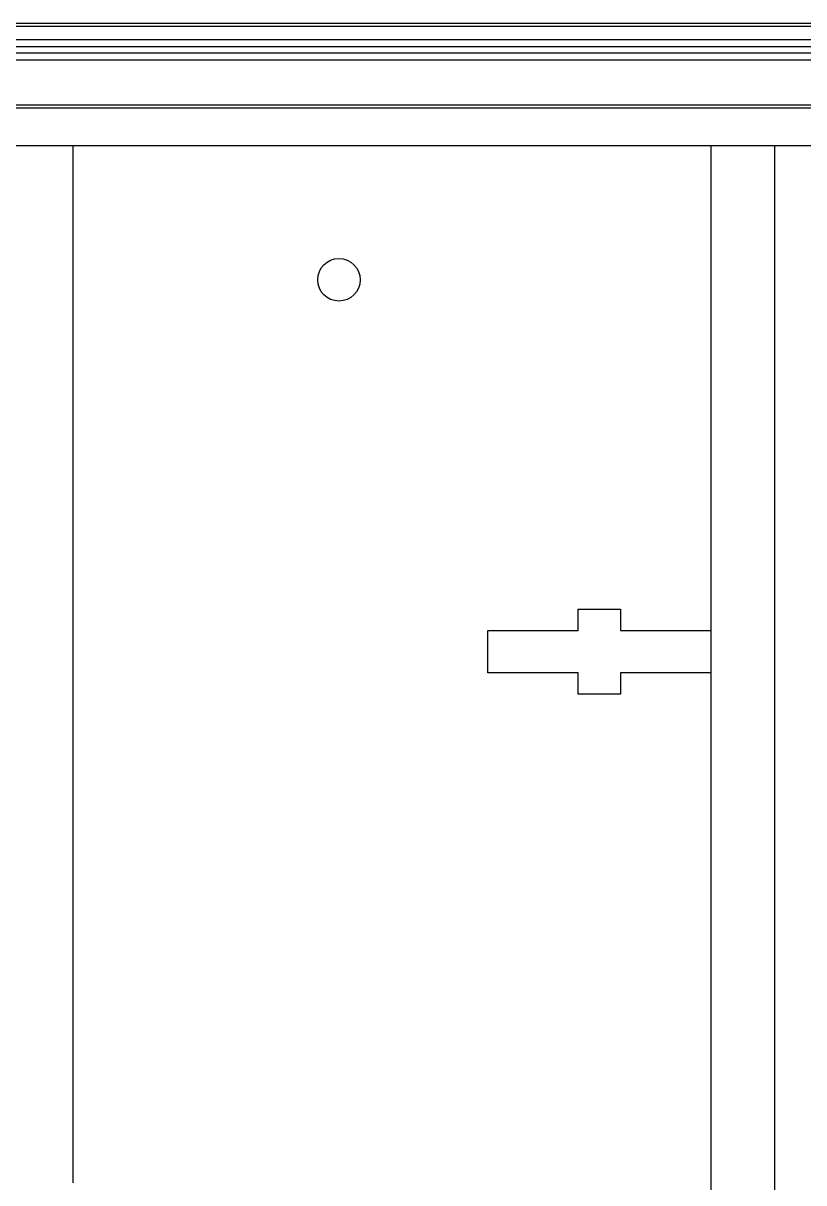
# Model space of a CAD drawing. Header units: millimetres. Extents: x -300 to 1184, y 5 to 1469.
# Drawn here: x 391.2 to 440.2, y 240.7 to 313.5 of the extents above; entities that cross this region are included whole.
import ezdxf

# ---------------------------------------------------------------- set-up
doc = ezdxf.new("R2010")
doc.units = ezdxf.units.MM

msp = doc.modelspace()

# ---------------------------------------------------------------- linework, layer by layer
at = {"color": 7, "linetype": 'Continuous', "lineweight": 25}
for p, q in [((366.97, 313.511), (494.39, 313.511)), ((461.057, 313.311), (366.97, 313.311)), ((366.97, 312.479), (461.057, 312.479)), ((366.97, 312.043), (461.057, 312.043)), ((366.97, 311.646), (461.057, 311.646)), ((366.97, 311.21), (461.057, 311.21)), ((375.542, 308.378), (461.057, 308.378)), ((461.057, 308.178), (375.542, 308.178)), ((375.542, 305.844), (477.057, 305.844)), ((394.39, 240.743), (394.39, 305.844)), ((434.39, 305.844), (434.39, 208.076)), ((438.39, 305.844), (438.39, 208.076)), ((426.057, 276.743), (428.724, 276.743)), ((426.057, 275.409), (426.057, 276.743)), ((428.724, 276.743), (428.724, 275.409)), ((420.39, 275.409), (426.057, 275.409)), ((420.39, 272.743), (420.39, 275.409)), ((428.724, 275.409), (434.39, 275.409)), ((426.057, 272.743), (420.39, 272.743)), ((426.057, 271.409), (426.057, 272.743)), ((428.724, 272.743), (428.724, 271.409)), ((434.39, 272.743), (428.724, 272.743)), ((428.724, 271.409), (426.057, 271.409))]:
    msp.add_line(p, q, dxfattribs=at)
msp.add_circle((411.057, 297.409), 1.333, dxfattribs=at)

doc.saveas('drawing.dxf')
